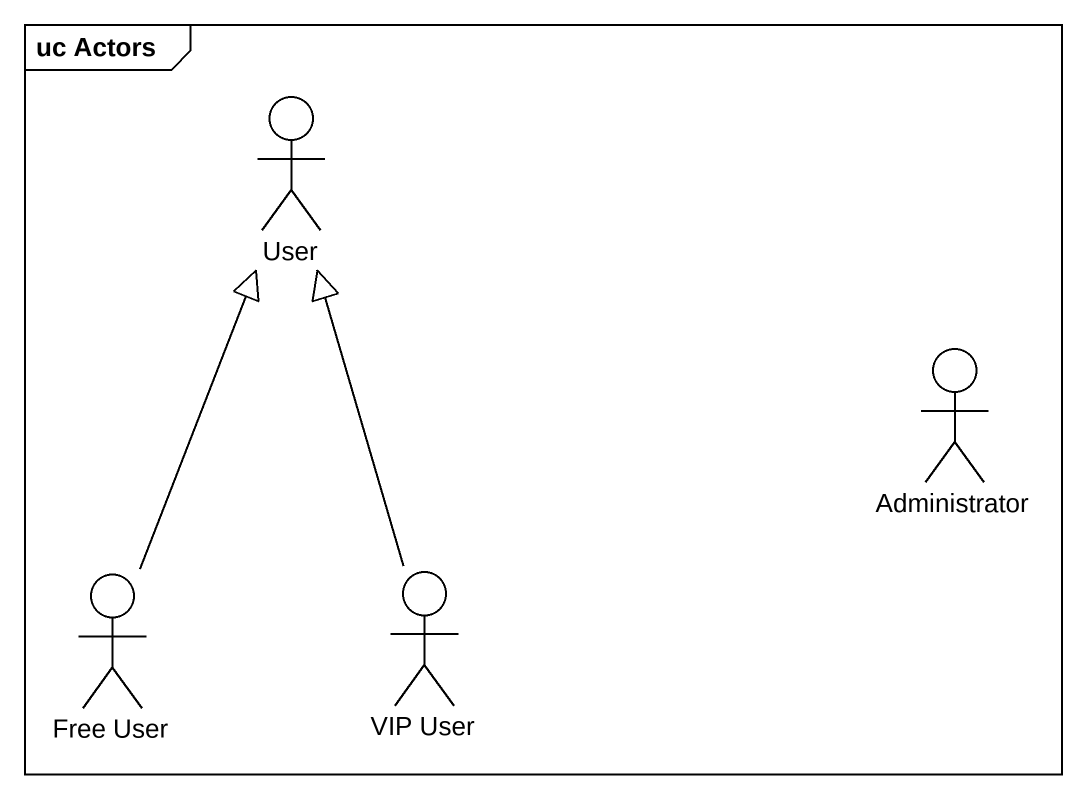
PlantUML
@startuml
mainframe uc Actors
actor User
actor Administrator
actor "Free User" as Free_User
actor "VIP User" as VIP_User
Free_User -up-|> User
VIP_User -up-|> User
@enduml
